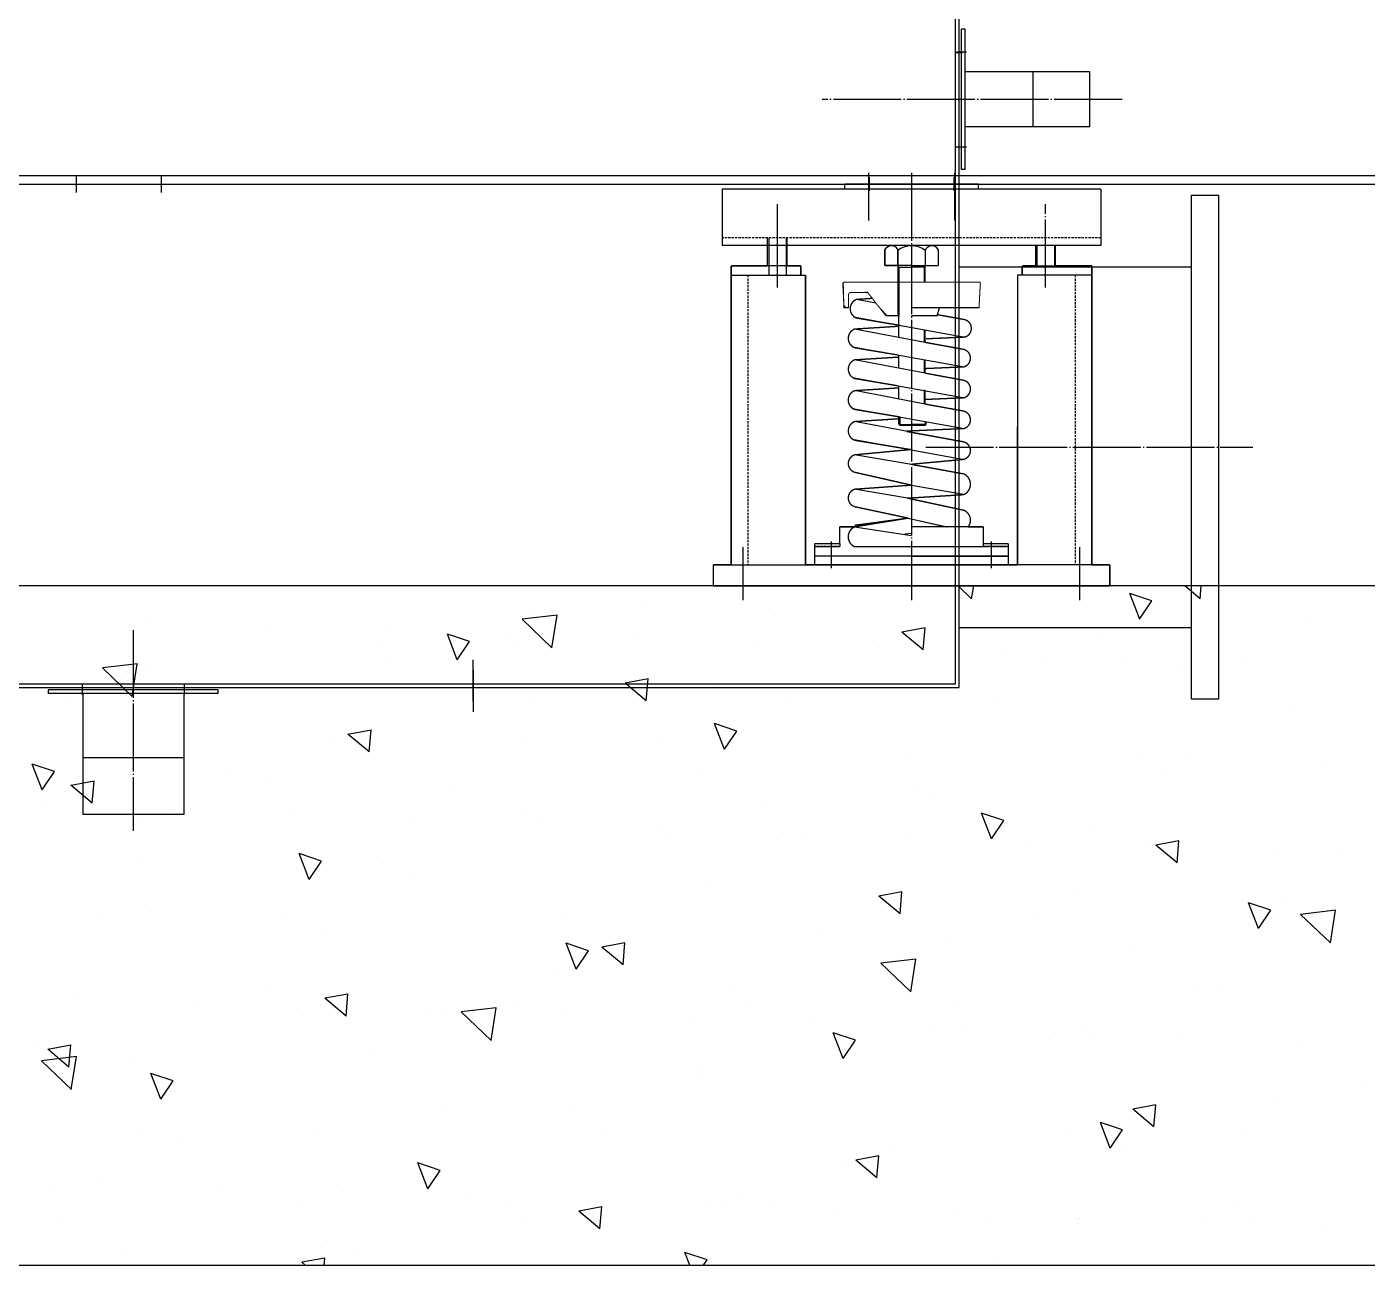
# Model space of a CAD drawing. Header units: millimetres. Extents: x 2322 to 24181, y 2355 to 17812.
# Drawn here: x 8916 to 10099, y 3698 to 4792 of the extents above; entities that cross this region are included whole.
import ezdxf

# ---------------------------------------------------------------- set-up
doc = ezdxf.new("R2010")
doc.units = ezdxf.units.MM
doc.linetypes.add('CENTER', pattern=[65, 60, -2, 1, -2])
doc.linetypes.add('HIDDEN', pattern=[3, 2, -1])
doc.layers.add('CENTER', color=1, linetype='CENTER')
doc.layers.add('PIPE', color=3, linetype='Continuous')

# ---------------------------------------------------------------- blocks, each defined once
blk = doc.blocks.new('9가로')
at = {"color": 1}
blk.add_line((-4.5, 0), (4.5, 0), dxfattribs=at)
blk = doc.blocks.new('A$C25fbd1b3')
for p, q in [((7.8, 418.6), (7.8, 368.8)), ((7.8, 418.6), (342.2, 418.6)), ((115.9, 423.1), (234, 423.1)), ((115.9, 418.6), (115.9, 423.1)), ((221.2, 423.1), (128.8, 423.1)), ((234, 418.6), (234, 423.1)), ((342.2, 418.6), (342.2, 368.8)), ((7.8, 368.8), (342.2, 368.8)), ((47.9, 350.8), (47.9, 368.8)), ((47.9, 350.8), (47.9, 368.8)), ((48.9, 368.8), (48.9, 350.8)), ((64.3, 368.8), (64.3, 350.8)), ((65.3, 350.8), (65.3, 368.8)), ((157, 368.8), (193, 368.8)), ((284.7, 350.8), (284.7, 375.5)), ((284.7, 350.8), (284.7, 368.8)), ((285.7, 375.5), (285.7, 342.7)), ((285.7, 368.8), (285.7, 350.8)), ((301, 375.5), (301, 342.7)), ((301, 368.8), (301, 350.8)), ((302, 350.8), (302, 375.5)), ((302, 350.8), (302, 368.8)), ((302, 350.8), (302, 368.8)), ((162.8, 364.6), (162.8, 351.1)), ((187.2, 364.6), (187.2, 351.1)), ((187.2, 351.1), (187.2, 364.6)), ((198.5, 351.1), (198.5, 364.6)), ((198.5, 351.1), (198.5, 364.6)), ((67.3, 350.8), (39.1, 350.8)), ((175, 351.1), (151.4, 351.1)), ((163.8, 349.6), (162.9, 351.1)), ((163.8, 349.6), (175, 349.6)), ((163.8, 349.6), (163.8, 336.4)), ((175, 351.1), (198.5, 351.1)), ((175, 351.1), (198.5, 351.1)), ((186.2, 349.6), (175, 349.6)), ((186.2, 349.6), (187.1, 351.1)), ((186.2, 349.6), (186.2, 336.4)), ((282.7, 350.8), (310.8, 350.8)), ((15.8, 342.7), (81.3, 342.7)), ((186.2, 336.4), (186.2, 306.2)), ((187.1, 336.4), (187.1, 306.8)), ((334.2, 342.7), (268.6, 342.7)), ((206.4, 317.9), (223.6, 321.2)), ((213.7, 327.3), (216.2, 327.3)), ((115.4, 313.7), (175, 313.7)), ((152.3, 306.8), (150.4, 313.7)), ((230.7, 313.7), (234.7, 313.7)), ((226.2, 305.7), (127.8, 287.9)), ((152.3, 306.8), (175, 306.8)), ((162.9, 283.2), (225.3, 295)), ((163.8, 294.4), (163.8, 283.4)), ((227, 279.4), (128.6, 261.6)), ((162.9, 256), (225.3, 267.8)), ((163.8, 267.9), (163.8, 256.1)), ((227, 252.1), (128.6, 234.3)), ((162.9, 228.7), (225.3, 240.6)), ((163.8, 241.4), (163.8, 228.9)), ((227, 224.9), (128.6, 207.1)), ((162.9, 201.5), (225.3, 213.3)), ((163, 213.3), (163, 209.8)), ((185.4, 217.4), (185.4, 209.8)), ((162.1, 210.8), (174.2, 210.8)), ((186.3, 210.8), (174.2, 210.8)), ((227, 197.7), (128.6, 179.9)), ((175, 175.4), (225.3, 183.9)), ((175, 157.1), (129.2, 149.2)), ((178.5, 145.6), (225.3, 153.5)), ((124.9, 120.3), (175, 120.3)), ((177.9, 128), (143.6, 120.2)), ((177.9, 128), (144.3, 120.3)), ((225.3, 120.3), (175, 112.7)), ((175, 114.3), (180.9, 113.8)), ((89.4, 103), (111.7, 103)), ((111.7, 105.4), (111.7, 103)), ((225.9, 103), (111.7, 103)), ((238.3, 105.4), (238.3, 103)), ((260.6, 103), (238.3, 103)), ((15.8, 86.8), (81.4, 86.8)), ((175, 94.3), (89.4, 94.3)), ((89.4, 94.3), (175, 94.3)), ((89.4, 94.3), (260.7, 94.3)), ((106.6, 94.3), (89.4, 94.3)), ((243.4, 94.3), (260.6, 94.3)), ((334.2, 86.8), (268.6, 86.8)), ((0, 68.1), (350, 68.1))]:
    blk.add_line(p, q)
at = {"linetype": 'CENTER'}
for p, q in [((293.4, 349.4), (293.4, 405.2)), ((293.4, 356.2), (293.4, 389.6)), ((104.3, 83.8), (104.3, 107.4)), ((245.7, 83.8), (245.7, 107.4))]:
    blk.add_line(p, q, dxfattribs=at)
at = {"linetype": 'HIDDEN'}
for p, q in [((7.8, 375.5), (342.2, 375.5)), ((30.5, 342.7), (30.5, 86.8)), ((319.5, 342.7), (319.5, 86.8)), ((111.7, 103), (89.4, 103)), ((238.3, 103), (260.6, 103))]:
    blk.add_line(p, q, dxfattribs=at)
at = {"color": 0}
for p, q in [((186.2, 335.1), (187.5, 336.4)), ((196.5, 306.8), (202.2, 312.6)), ((232.6, 313.7), (235, 316.1))]:
    blk.add_line(p, q, dxfattribs=at)
for points, const_width in [([(157, 368.8, 0.322657), (151.4, 364.6, 0.322657)], 1.2), ([(193, 368.8, -0.322657), (198.5, 364.6, -0.322657)], 1.2), ([(185.5, 298.3), (223.6, 304.7, 0.664207), (223.6, 321.2, 0.63815)], 1.2), ([(185.5, 298.3), (223.6, 304.7, 0.562661), (225.9, 319.8, 0.562661)], 1.2), ([(230.7, 325, 0.414214), (228.4, 327.3, 0.414214)], 0.909), ([(127.8, 303.3, 0.725116), (127.8, 287.9, 0.725116)], 1.2), ([(187.1, 272.1), (225.3, 278.5, 0.664207), (225.3, 295, 0.63815)], 1.2), ([(128.6, 277, 0.725116), (128.6, 261.6, 0.725116)], 1.2), ([(187.1, 244.9), (225.3, 251.3, 0.664207), (225.3, 267.8, 0.63815)], 1.2), ([(128.6, 249.7, 0.725116), (128.6, 234.3, 0.725116)], 1.2), ([(185.4, 217.4), (225.3, 224, 0.664207), (225.3, 240.6)], 1.2), ([(128.6, 222.5, 0.725116), (128.6, 207.1, 0.725116)], 1.2), ([(175, 188.4), (225.3, 196.8, 0.664207), (225.3, 213.3, 0.63815)], 1.2), ([(128.6, 195.3, 0.725116), (128.6, 179.9, 0.725116)], 1.2), ([(175, 157.1), (225.3, 168.5, 0.712533), (225.3, 183.9, 0.643566)], 1.2), ([(128.6, 167, 0.611938), (128.6, 148.8, 0.611938)], 1.2), ([(225.3, 153.5, -0.712533), (225.3, 138.1), (177.9, 128)], 1.2), ([(128.6, 134.9, 0.495188), (125.3, 119.9, 0.495188)], 1.2), ([(225.9, 103, 0.602155), (225.3, 120.3, 0.60596)], 1.2)]:
    blk.add_lwpolyline(points, format="xyb", dxfattribs=dict(const_width=const_width))
for points, const_width in [([(151.4, 351.1), (151.4, 364.6)], 1.2), ([(198.5, 351.1), (198.5, 364.6)], 1.2), ([(15.8, 350.8), (15.8, 86.8)], 1.34), ([(15.8, 350.8), (47.9, 350.8)], 1.34), ([(15.8, 350.8), (47.9, 350.8)], 1.34), ([(65.3, 350.8), (77.3, 350.8)], 1.34), ([(67.3, 350.8), (77.3, 350.8)], 1.34), ([(77.3, 350.8), (77.3, 342.7)], 1.34), ([(77.3, 350.8), (77.3, 342.7)], 1.34), ([(81.3, 342.7), (81.4, 86.8)], 1.34), ([(162.9, 351.1), (151.4, 351.1)], 1.2), ([(162.9, 351.1), (162.9, 336.4)], 0.751), ([(187.1, 351.1), (198.5, 351.1)], 1.2), ([(187.1, 351.1), (187.1, 336.4)], 0.751), ([(268.6, 342.7), (268.6, 86.8)], 1.34), ([(282.7, 350.8), (272.7, 350.8)], 1.34), ([(284.7, 350.8), (272.7, 350.8)], 1.34), ([(272.7, 350.8), (272.7, 342.7)], 1.34), ([(272.7, 350.8), (272.7, 342.7)], 1.34), ([(334.2, 350.8), (302, 350.8)], 1.34), ([(334.2, 350.8), (302, 350.8)], 1.34), ([(334.2, 350.8), (334.2, 86.8)], 1.34), ([(175, 336.4), (114.2, 336.4)], 0.909), ([(114.2, 336.4), (115.4, 313.7)], 0.909), ([(175, 336.4), (235.3, 336.4)], 0.909), ([(235.7, 336.4), (234.6, 313.7)], 0.909), ([(235.3, 336.4), (234.7, 313.7)], 0.909), ([(197.7, 306.8), (213.7, 327.3)], 0.909), ([(223.6, 321.2), (209.6, 322.1)], 1.2), ([(213.7, 327.3), (228.4, 327.3)], 0.909), ([(230.7, 325), (230.7, 313.7)], 0.909), ([(150.4, 313.7), (115.4, 313.7)], 0.909), ([(127.8, 303.3), (152.1, 307.7)], 1.2), ([(230.7, 313.7), (234.7, 313.7)], 0.909), ([(197.7, 306.8), (186.2, 306.8)], 1.2), ([(186.3, 306.8), (186.3, 287.6)], 0.976), ([(225.3, 295), (187.1, 297.4)], 1.2), ([(127.8, 287.9), (162.1, 286.4)], 1.2), ([(162.9, 294.2), (162.9, 283.2)], 0.751), ([(128.6, 277), (162.9, 283.2)], 1.2), ([(186.3, 272), (186.3, 260.4)], 0.976), ([(128.6, 261.6), (162.9, 260.1)], 1.2), ([(162.9, 267.8), (162.9, 256)], 0.751), ([(225.3, 267.8), (186.3, 270.2)], 1.2), ([(128.6, 249.7), (162.9, 256)], 1.2), ([(162.9, 241.2), (162.9, 228.7)], 0.751), ([(225.3, 240.6), (186.3, 243)], 1.2), ([(186.3, 244.8), (186.3, 233.2)], 0.976), ([(128.6, 234.3), (162.9, 232.8)], 1.2), ([(128.6, 222.5), (162.9, 228.7)], 1.2), ([(162.1, 213.1), (162.1, 210.8)], 0.751), ([(225.3, 213.3), (186.3, 215.7)], 1.2), ([(186.3, 217.5), (186.3, 210.8)], 0.976), ([(128.6, 207.1), (179.2, 204.9)], 1.2), ([(128.6, 195.3), (179.2, 204.5)], 1.2), ([(162.1, 210.8), (163, 209.8)], 0.976), ([(163, 209.8), (174.2, 209.8)], 0.751), ([(185.4, 209.8), (174.2, 209.8)], 0.751), ([(186.3, 210.8), (185.4, 209.8)], 0.751), ([(128.6, 179.9), (175.8, 175.5)], 1.2), ([(225.3, 183.9), (175, 188.6)], 1.2), ([(128.6, 167), (175, 175.4)], 1.2), ([(175, 157.1), (225.3, 153.5)], 1.2), ([(128.6, 148.7), (178.5, 145.6)], 1.2), ([(178.5, 145.6), (128.6, 134.9)], 1.2), ([(111.7, 120.3), (111.7, 105.4)], 1.2), ([(124.9, 120.3), (111.7, 120.3)], 1.2), ([(225.3, 120.3), (177.9, 128)], 1.2), ([(225.3, 121.6), (177.9, 128)], 1.2), ([(225.1, 120.3), (238.3, 120.3)], 1.2), ([(238.3, 120.3), (238.3, 105.4)], 1.2), ([(111.7, 105.4), (89.4, 105.4)], 1.2), ([(89.4, 105.4), (89.4, 94.3)], 1.2), ([(89.4, 94.3), (89.4, 86.8)], 1.2), ([(238.3, 105.4), (260.6, 105.4)], 1.2), ([(260.6, 105.4), (260.6, 94.3)], 1.2), ([(260.6, 94.3), (260.6, 86.8)], 1.2), ([(0, 86.8), (0, 68.1)], 1.34), ([(0, 86.8), (15.8, 86.8)], 1.34), ([(81.4, 86.8), (268.6, 86.8)], 1.34), ([(350, 86.8), (334.2, 86.8)], 1.34), ([(350, 86.8), (350, 68.1)], 1.34), ([(0, 68.1), (350, 68.1)], 1.34)]:
    blk.add_lwpolyline(points, dxfattribs=dict(const_width=const_width))
for centre, radius, start, end in [((157.1, 362.8), 5.94, 17.2184, 162.7816), ((175.1, 348.4), 20.4, 90.4828, 127.3884), ((174.8, 348.4), 20.4, 52.6116, 89.5172), ((192.8, 362.8), 5.94, 17.2184, 162.7816)]:
    blk.add_arc(centre, radius, start, end)
at = {"layer": 'CENTER'}
for p, q in [((137, 433), (137, 390.9)), ((175, 433), (175, 55.5)), ((213, 433), (213, 390.9)), ((56.6, 331.7), (56.6, 405.2)), ((293.4, 331.7), (293.4, 405.2)), ((26.5, 55.4), (26.5, 102.4)), ((323.5, 55.4), (323.5, 102.4))]:
    blk.add_line(p, q, dxfattribs=at)

msp = doc.modelspace()

# ---------------------------------------------------------------- linework, layer by layer
for p, q in [((9735.8, 4211.1), (9735.8, 4907.9)), ((9739, 4207.9), (9739, 4904.7)), ((9741, 4665.5), (9741, 4789.5)), ((9744.2, 4789.5), (9741, 4789.5)), ((9744.2, 4665.5), (9744.2, 4789.5)), ((9854.2, 4751.8), (9744.2, 4751.8)), ((9804.2, 4703.2), (9804.2, 4751.8)), ((9854.2, 4703.2), (9854.2, 4751.8)), ((9854.2, 4703.2), (9744.2, 4703.2)), ((9744.2, 4665.5), (9741, 4665.5)), ((5546.9, 4660.2), (12446.8, 4660.2)), ((5546.9, 4652.7), (12446.8, 4652.7)), ((9521.9, 4652.7), (9871.9, 4652.7)), ((9871.9, 4297.7), (9521.9, 4297.7)), ((8539, 4207.9), (9739, 4207.9)), ((8541.2, 4211.1), (9735.8, 4211.1)), ((8934.8, 4205.9), (8934.8, 4202.7)), ((9084.8, 4205.9), (8934.8, 4205.9)), ((9084.8, 4202.7), (8934.8, 4202.7)), ((8965.3, 4202.7), (8965.3, 4095.9)), ((9054.4, 4202.7), (9054.4, 4095.9)), ((9084.8, 4202.7), (9084.8, 4205.9)), ((9054.4, 4145.9), (8965.3, 4145.9)), ((9054.4, 4095.9), (8965.3, 4095.9))]:
    msp.add_line(p, q)
at = {"color": 2}
for p, q in [((9736, 4768.8), (9742, 4768.8)), ((9736, 4685.5), (9742, 4685.5))]:
    msp.add_line(p, q, dxfattribs=at)
at = {"color": 1}
for p, q in [((9736.5, 4769.5), (9745.5, 4769.5)), ((9736.5, 4685.5), (9745.5, 4685.5)), ((8959.4, 4660.2), (8959.4, 4645.2)), ((9034.4, 4660.2), (9034.4, 4645.2)), ((9659.4, 4658.7), (9659.4, 4646.7)), ((9734.4, 4658.7), (9734.4, 4646.7))]:
    msp.add_line(p, q, dxfattribs=at)
at = {"color": 7}
for p, q in [((9944, 4642.8), (9968, 4642.8)), ((9739, 4579.6), (9944, 4579.6)), ((9968, 4585.3), (9968, 4230.3)), ((9739, 4261.1), (9944, 4261.1))]:
    msp.add_line(p, q, dxfattribs=at)
at = {"color": 8}
for p, q in [((12946.9, 4297.7), (5046.9, 4297.7)), ((5046.9, 3697.7), (12946.9, 3697.7))]:
    msp.add_line(p, q, dxfattribs=at)
at = {"color": 8, "linetype": 'Continuous'}
for p, q in [((9750, 4286.2), (9738, 4297.7)), ((9750, 4286.2), (9751.8, 4297.7)), ((9951.7, 4286.4), (9938.3, 4297.7)), ((9951.7, 4286.4), (9952.7, 4297.7)), ((9898.4, 4268.3), (9889.6, 4291.1)), ((9909.2, 4284.5), (9889.6, 4291.1)), ((9898.3, 4268.3), (9909.2, 4284.5)), ((9384, 4272), (9353.1, 4268.4)), ((9360.8, 4272.8), (9360.8, 4272.8)), ((9379.5, 4243.1), (9384, 4272)), ((9457.9, 4282.4), (9457.9, 4282.4)), ((9570.6, 4278.1), (9570.6, 4278.1)), ((9019.4, 4267), (9019.4, 4267)), ((9127.7, 4263), (9127.7, 4263)), ((9379.5, 4243.1), (9353.1, 4268.4)), ((9708.9, 4260.6), (9688.5, 4256.9)), ((9707.2, 4241.2), (9708.9, 4260.7)), ((10045.1, 4264.6), (10045.1, 4264.6)), ((9228.3, 4248.9), (9228.3, 4248.9)), ((9235.9, 4259.1), (9235.9, 4259.1)), ((9295.9, 4232.5), (9287.2, 4255.2)), ((9306.8, 4248.6), (9287.2, 4255.2)), ((9295.9, 4232.5), (9306.8, 4248.6)), ((9344.1, 4255.1), (9344.1, 4255.1)), ((9452.4, 4251.2), (9452.4, 4251.2)), ((9707.2, 4241.2), (9688.5, 4256.9)), ((9865.7, 4255.1), (9865.7, 4255.1)), ((9345.9, 4244.8), (9345.9, 4244.8)), ((9560.6, 4247.2), (9560.6, 4247.2)), ((9668.8, 4243.3), (9668.8, 4243.3)), ((9777.1, 4239.3), (9777.1, 4239.3)), ((9013.5, 4228.9), (8982.6, 4225.3)), ((9009, 4200), (8982.6, 4225.3)), ((9009, 4200), (9013.4, 4228.9)), ((9022.1, 4227.3), (9022.1, 4227.3)), ((9231.9, 4232.5), (9231.9, 4232.5)), ((9815.5, 4231.1), (9815.5, 4231.1)), ((9885.3, 4235.3), (9885.3, 4235.3)), ((9933.1, 4227), (9933.1, 4227)), ((9993.5, 4231.4), (9993.5, 4231.4)), ((8998.9, 4214.6), (8998.9, 4214.6)), ((9464.3, 4215.5), (9444, 4211.8)), ((9462.6, 4196.1), (9464.3, 4215.6)), ((9462.6, 4196.1), (9444, 4211.8)), ((9527, 4209.5), (9527, 4209.5)), ((8949, 4198.1), (8949, 4198.1)), ((9360.7, 4197.1), (9360.7, 4197.1)), ((9586.1, 4196.8), (9586.1, 4196.8)), ((9772.4, 4196.1), (9772.4, 4196.1)), ((10030.9, 4190.4), (10030.9, 4190.4)), ((9219.8, 4170.4), (9199.4, 4166.6)), ((9218.1, 4151), (9199.4, 4166.7)), ((9218.1, 4151), (9219.8, 4170.5)), ((9542.6, 4169.5), (9522.9, 4176.1)), ((9531.7, 4153.3), (9523, 4176.1)), ((9531.7, 4153.4), (9542.6, 4169.5)), ((9188.2, 4163.9), (9188.2, 4163.9)), ((9356.6, 4163.4), (9356.6, 4163.4)), ((9474.1, 4159.2), (9474.1, 4159.2)), ((9692.2, 4144.8), (9692.2, 4144.8)), ((9902, 4150.1), (9902, 4150.1)), ((9943.8, 4145.6), (9943.8, 4145.6)), ((8929.3, 4117.5), (8920.5, 4140.3)), ((8940.2, 4133.7), (8920.5, 4140.3)), ((8929.3, 4117.5), (8940.2, 4133.7)), ((9095.3, 4132.6), (9095.3, 4132.6)), ((9507, 4131.7), (9507, 4131.7)), ((9918.7, 4130.7), (9918.7, 4130.7)), ((10061.3, 4141.4), (10061.3, 4141.4)), ((8973.5, 4105.9), (8954.8, 4121.6)), ((8975.2, 4125.3), (8954.9, 4121.5)), ((8973.5, 4105.9), (8975.2, 4125.3)), ((9127.1, 4129.1), (9127.1, 4129.1)), ((9289.3, 4119.2), (9289.3, 4119.2)), ((9701, 4118.2), (9701, 4118.2)), ((9714.3, 4111.3), (9714.3, 4111.3)), ((8934.1, 4104), (8934.1, 4104)), ((9042.3, 4100), (9042.3, 4100)), ((9150.6, 4096.1), (9150.6, 4096.1)), ((9353.5, 4099.3), (9353.5, 4099.3)), ((9563.3, 4104.5), (9563.3, 4104.5)), ((9767.5, 4074.2), (9758.7, 4097)), ((9778.3, 4090.4), (9758.7, 4097)), ((9015.1, 4091.5), (9015.1, 4091.5)), ((9258.8, 4092.1), (9258.8, 4092.1)), ((9367, 4088.2), (9367, 4088.2)), ((9475.3, 4084.2), (9475.3, 4084.2)), ((9767.4, 4074.2), (9778.3, 4090.4)), ((9484.8, 4077.8), (9484.8, 4077.8)), ((9583.5, 4080.3), (9583.5, 4080.3)), ((9602.3, 4073.7), (9602.3, 4073.7)), ((9691.7, 4076.3), (9691.7, 4076.3)), ((9800, 4072.4), (9800, 4072.4)), ((9858.4, 4081.5), (9858.4, 4081.5)), ((9933, 4072.5), (9912.7, 4068.8)), ((9931.3, 4053.2), (9933, 4072.6)), ((9165, 4038.4), (9156.3, 4061.2)), ((9175.9, 4054.6), (9156.3, 4061.2)), ((9224.6, 4058.9), (9224.6, 4058.9)), ((9908.2, 4068.4), (9908.2, 4068.4)), ((9931.3, 4053.2), (9912.7, 4068.8)), ((10016.4, 4064.5), (10016.4, 4064.5)), ((10072, 4060.1), (10072, 4060.1)), ((9014.8, 4053.7), (9014.8, 4053.7)), ((9165, 4038.4), (9175.9, 4054.6)), ((9255.4, 4043.6), (9255.4, 4043.6)), ((9519.6, 4036), (9519.6, 4036)), ((9688.5, 4027.4), (9668.1, 4023.7)), ((9686.8, 4008.1), (9668.1, 4023.7)), ((9686.8, 4008.1), (9688.5, 4027.5)), ((9842.6, 4025.8), (9842.6, 4025.8)), ((10003.2, 3995.1), (9994.5, 4017.9)), ((10014.1, 4011.3), (9994.5, 4017.9)), ((10023.6, 4016.8), (10023.6, 4016.8)), ((8981.6, 4008.4), (8981.6, 4008.4)), ((9025.8, 4010.1), (9025.8, 4010.1)), ((9143.4, 4006), (9143.4, 4006)), ((9393.2, 4007.5), (9393.2, 4007.5)), ((9804.9, 4006.5), (9804.9, 4006.5)), ((10003.2, 3995.1), (10014.1, 4011.3)), ((10071.2, 4011.2), (10040.3, 4007.6)), ((10066.7, 3982.3), (10040.3, 4007.6)), ((10066.7, 3982.3), (10071.2, 4011.2)), ((9180.9, 3990.4), (9180.9, 3990.4)), ((9613, 3992.3), (9613, 3992.3)), ((9730.6, 3988.2), (9730.6, 3988.2)), ((9411.7, 3975.5), (9392, 3982.1)), ((9400.8, 3959.3), (9392.1, 3982)), ((9442.2, 3962.9), (9423.5, 3978.6)), ((9443.9, 3982.3), (9423.6, 3978.6)), ((9442.2, 3962.9), (9443.9, 3982.4)), ((9894.7, 3976.5), (9894.7, 3976.5)), ((9400.8, 3959.3), (9411.7, 3975.5)), ((9700.7, 3968.1), (9669.8, 3964.5)), ((9696.2, 3939.2), (9669.8, 3964.5)), ((9684.9, 3971.3), (9684.9, 3971.3)), ((9696.2, 3939.2), (9700.7, 3968.1)), ((9383.6, 3958), (9383.6, 3958)), ((9127.9, 3943), (9127.9, 3943)), ((9539.6, 3942), (9539.6, 3942)), ((9951.3, 3941.1), (9951.3, 3941.1)), ((8958.5, 3935.1), (8958.5, 3935.1)), ((9066.7, 3931.2), (9066.7, 3931.2)), ((9199.4, 3937.2), (9179, 3933.5)), ((9197.7, 3917.8), (9179, 3933.5)), ((9197.7, 3917.8), (9199.4, 3937.3)), ((9321.9, 3929.6), (9321.9, 3929.6)), ((9556, 3930.9), (9556, 3930.9)), ((9733.6, 3928.6), (9733.6, 3928.6)), ((9970.8, 3940.3), (9970.8, 3940.3)), ((9154.1, 3924.6), (9154.1, 3924.6)), ((9174.9, 3927.2), (9174.9, 3927.2)), ((9271.6, 3920.4), (9271.6, 3920.4)), ((9283.2, 3923.3), (9283.2, 3923.3)), ((9330.2, 3925), (9299.3, 3921.4)), ((9325.7, 3896.1), (9299.3, 3921.4)), ((9325.7, 3896.1), (9330.1, 3925)), ((9346.2, 3925.7), (9346.2, 3925.7)), ((9391.4, 3919.3), (9391.4, 3919.3)), ((9499.6, 3915.4), (9499.6, 3915.4)), ((9607.9, 3911.4), (9607.9, 3911.4)), ((9716.1, 3907.5), (9716.1, 3907.5)), ((9741.3, 3906.8), (9741.3, 3906.8)), ((9851, 3908), (9851, 3908)), ((9636.6, 3880.2), (9627.8, 3902.9)), ((9647.4, 3896.4), (9627.8, 3902.9)), ((9636.5, 3880.2), (9647.4, 3896.4)), ((9824.3, 3903.5), (9824.3, 3903.5)), ((9858.8, 3902.7), (9858.8, 3902.7)), ((9932.6, 3899.6), (9932.6, 3899.6)), ((10040.8, 3895.6), (10040.8, 3895.6)), ((8924.6, 3890.3), (8924.6, 3890.3)), ((8959.6, 3881.9), (8928.8, 3878.3)), ((8953.1, 3872.7), (8934.4, 3888.4)), ((8954.8, 3892.1), (8934.5, 3888.3)), ((8953.1, 3872.7), (8954.8, 3892.2)), ((8955.1, 3853), (8959.6, 3881.9)), ((9217.2, 3885.4), (9217.2, 3885.4)), ((8955.2, 3853), (8928.8, 3878.3)), ((9007.4, 3880.1), (9007.4, 3880.1)), ((9511.8, 3872.5), (9511.8, 3872.5)), ((9034.1, 3844.3), (9025.4, 3867.1)), ((9045, 3860.5), (9025.4, 3867.1)), ((9034.1, 3844.3), (9045, 3860.5)), ((9512.3, 3862.4), (9512.3, 3862.4)), ((10099, 3854.7), (10099, 3854.7)), ((9282.3, 3839.1), (9282.3, 3839.1)), ((9399.8, 3834.9), (9399.8, 3834.9)), ((9912.6, 3839.3), (9892.3, 3835.6)), ((9910.9, 3820), (9892.3, 3835.6)), ((9910.9, 3820), (9912.6, 3839.4)), ((10016.3, 3843.3), (10016.3, 3843.3)), ((9872.3, 3801.1), (9863.6, 3823.8)), ((9883.2, 3817.2), (9863.6, 3823.8)), ((9014.1, 3818.8), (9014.1, 3818.8)), ((9173.6, 3816.8), (9173.6, 3816.8)), ((9425.8, 3817.9), (9425.8, 3817.9)), ((9837.5, 3816.9), (9837.5, 3816.9)), ((9869.5, 3821.3), (9869.5, 3821.3)), ((9872.3, 3801.1), (9883.2, 3817.2)), ((9987, 3817.1), (9987, 3817.1)), ((9052.9, 3804.8), (9052.9, 3804.8)), ((9887.4, 3803), (9887.4, 3803)), ((9280.8, 3781.4), (9261.1, 3788)), ((9269.9, 3765.2), (9261.2, 3788)), ((9640.1, 3787), (9640.1, 3787)), ((9668.1, 3794.2), (9647.7, 3790.5)), ((9666.4, 3774.9), (9647.7, 3790.5)), ((9666.4, 3774.9), (9668.1, 3794.3)), ((9677.6, 3797.7), (9677.6, 3797.7)), ((9269.9, 3765.2), (9280.8, 3781.4)), ((8940.9, 3767.2), (8940.9, 3767.2)), ((8979.3, 3770.9), (8979.3, 3770.9)), ((9087.5, 3767), (9087.5, 3767)), ((9195.8, 3763), (9195.8, 3763)), ((9160.4, 3753.4), (9160.4, 3753.4)), ((9304, 3759.1), (9304, 3759.1)), ((9338.8, 3752.2), (9338.8, 3752.2)), ((9410.5, 3753.5), (9410.5, 3753.5)), ((9412.2, 3755.1), (9412.2, 3755.1)), ((9520.5, 3751.2), (9520.5, 3751.2)), ((9548.6, 3757.4), (9548.6, 3757.4)), ((9572.1, 3752.4), (9572.1, 3752.4)), ((9983.8, 3751.5), (9983.8, 3751.5)), ((8942.7, 3740.9), (8942.7, 3740.9)), ((9354.4, 3740), (9354.4, 3740)), ((9421.8, 3729.7), (9403.1, 3745.4)), ((9423.5, 3749.1), (9403.2, 3745.4)), ((9421.8, 3729.7), (9423.5, 3749.2)), ((9528.1, 3749.4), (9528.1, 3749.4)), ((9628.7, 3747.2), (9628.7, 3747.2)), ((9736.9, 3743.2), (9736.9, 3743.2)), ((9845.1, 3739.3), (9845.1, 3739.3)), ((9766.1, 3739), (9766.1, 3739)), ((9843.7, 3734.4), (9843.7, 3734.4)), ((9953.4, 3735.3), (9953.4, 3735.3)), ((9997.7, 3735.7), (9997.7, 3735.7)), ((10061.6, 3731.4), (10061.6, 3731.4)), ((9181.1, 3719.3), (9181.1, 3719.3)), ((9000.1, 3706.6), (9000.1, 3706.6)), ((9179, 3704), (9158.6, 3700.3)), ((9178.4, 3697.7), (9179, 3704.1)), ((9209.9, 3711.8), (9209.9, 3711.8)), ((9501.2, 3697.7), (9496.9, 3708.9)), ((9516.5, 3702.3), (9496.9, 3708.9)), ((9161.7, 3697.7), (9158.6, 3700.3)), ((9513.4, 3697.7), (9516.5, 3702.3)), ((9768.3, 3701.5), (9768.3, 3701.5))]:
    msp.add_line(p, q, dxfattribs=at)
at = {"layer": 'CENTER'}
for p, q in [((9882.9, 4727.5), (9618, 4727.5)), ((9709.4, 4420.3), (9998.1, 4420.3)), ((9009.8, 4258.7), (9009.8, 4081.3)), ((9309.8, 4195.8), (9309.8, 4232.4)), ((9309.8, 4223.2), (9309.8, 4186.6))]:
    msp.add_line(p, q, dxfattribs=at)
at = {"layer": 'PIPE'}
for p, q in [((9944, 4197.8), (9944, 4642.8)), ((9968, 4642.8), (9968, 4197.8)), ((9968, 4197.8), (9944, 4197.8))]:
    msp.add_line(p, q, dxfattribs=at)

# ---------------------------------------------------------------- block references
at = {"xscale": -1}
msp.add_blockref('A$C25fbd1b3', (9871.9, 4229.6), dxfattribs=at)
at = {"color": 7, "true_color": 0xffffff, "rotation": 270}
for p in [(8964.8, 4205.9), (9054.8, 4205.9)]:
    msp.add_blockref('9가로', p, dxfattribs=at)

doc.saveas('drawing.dxf')
